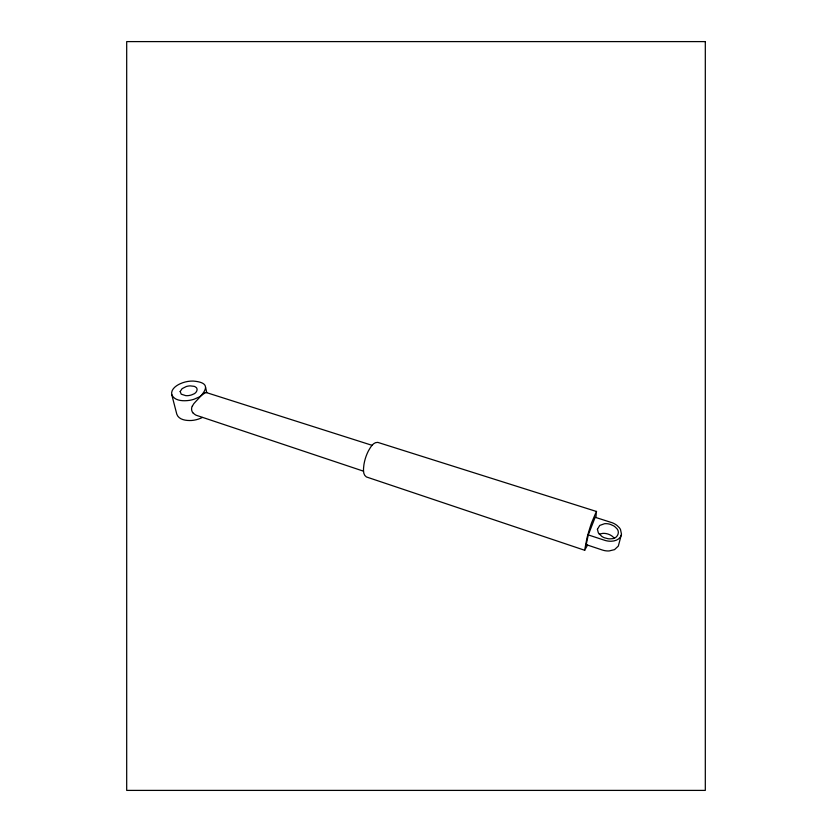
<?xml version="1.0" encoding="UTF-8"?>
<svg xmlns="http://www.w3.org/2000/svg" width="832" height="832" viewBox="0 0 832 832"><rect width="100%" height="100%" fill="white"/><g stroke="black" fill="none" stroke-linecap="round" stroke-linejoin="round"><path stroke-width="1.25" d="M588.276 534.914L586.196 544.638L602.285 549.994A18.491 18.491 0 0 0 609.107 550.95L614.546 549.63L618.332 546.062L621.483 534.165L620.495 529.516A11.014 11.014 0 0 0 619.268 527.644L617.105 525.533A18.533 18.533 0 0 0 612.238 522.756L595.171 517.286L588.276 534.914L604.583 540.259A18.99 18.99 0 0 0 611.489 541.216C615.493 541.112 620.194 539.188 621.317 534.976M595.899 517.556L596.409 511.42L591.51 523.006A218.878 218.878 0 0 0 587.018 537.805L584.626 550.274L587.548 545.085M192.379 406.151L193.482 404.175A20.987 20.987 0 0 1 193.825 403.676C200.866 395.47 216.507 383.011 193.18 381.056A30.129 30.129 0 0 0 180.222 383.739C176.062 385.622 170.778 389.324 171.725 394.545L176.81 414.232C178.859 419.973 186.347 420.763 191.63 420.482A29.058 29.058 0 0 0 202.394 417.456M596.617 511.524L377.77 442.374C373.027 442.062 370.386 447.595 368.316 451.079A46.415 46.415 0 0 0 363.979 464.308C363.522 468.343 362.378 474.396 366.392 476.944L584.782 550.295M205.15 392.766L199.524 396.843L194.085 399.225A33.29 33.29 0 0 1 189.145 400.4C183.206 401.211 174.366 401.045 171.725 394.545M599.227 534.165L602.774 533.385A14.321 14.321 0 0 1 607.547 533.926L608.057 534.082A13.946 13.946 0 0 1 612.602 536.526L614.234 538.158M206.263 392.538L372.081 445.328M363.553 471.193L196.217 415.262A10.92 10.92 0 0 1 194.147 413.899L194.095 413.847A8.85 8.85 0 0 1 193.388 413.171M205.608 387.452L206.762 392.694M205.171 392.798A2.215 2.215 0 0 1 206.263 392.454M193.242 413.306A6.438 6.438 0 0 1 192.254 406.089M597.418 529.298L598.364 532.886L601.578 536.214A14.622 14.622 0 0 0 604.23 537.711L608.202 538.762A14.227 14.227 0 0 0 611.229 538.772C617.209 539.209 621.078 531.71 615.992 527.769A12.844 12.844 0 0 0 613.829 525.949L610.376 524.378A14.466 14.466 0 0 0 604.531 523.713L599.726 525.439L597.418 529.298M180.17 391.529L181.23 394.17L185.713 395.626A14.425 14.425 0 0 0 188.999 395.522L190.642 395.179A14.03 14.03 0 0 0 192.941 394.316C196.425 393.536 199.243 388.284 194.958 386.662A6.666 6.666 0 0 0 194.064 386.318L190.102 385.871A16.432 16.432 0 0 0 186.306 386.516L182.114 388.648L180.17 391.529M705.307 41.6L126.693 41.6L126.693 790.4L705.307 790.4L705.307 41.6"/></g></svg>
